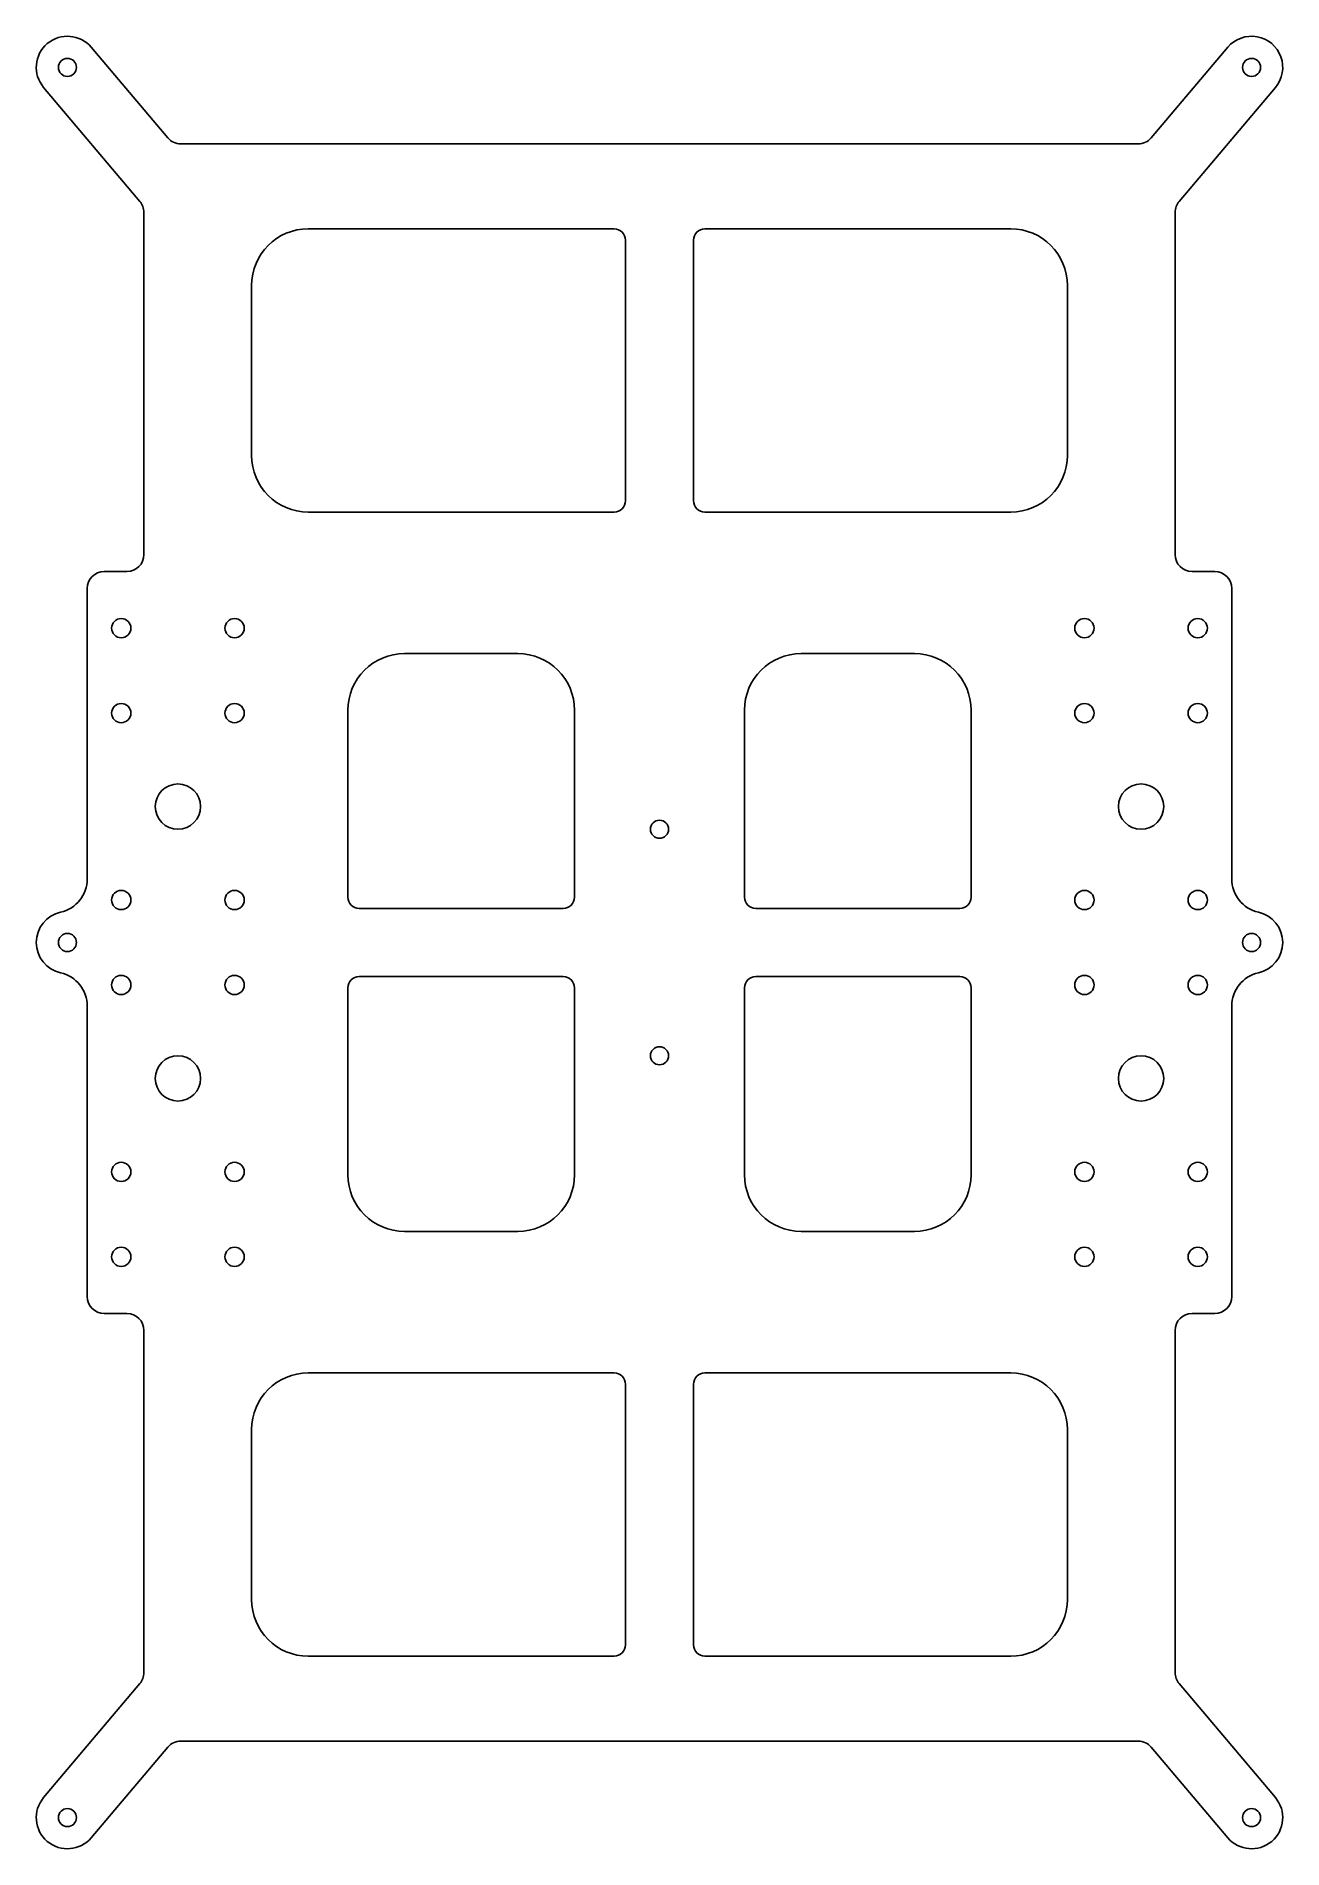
# Model space of a CAD drawing. Header units: millimetres. Extents: x 0 to 220, y 0 to 320.
import ezdxf

# ---------------------------------------------------------------- set-up
doc = ezdxf.new("R2010")
doc.units = ezdxf.units.MM

msp = doc.modelspace()

# ---------------------------------------------------------------- linework, layer by layer
at = {"color": 7, "linetype": 'Continuous', "lineweight": 25}
for p, q in [((23.21, 302.06), (9.7, 318.05)), ((210.3, 318.05), (196.79, 302.06)), ((1.3, 310.95), (18.29, 290.84)), ((201.71, 290.84), (218.7, 310.95)), ((194.5, 301), (25.5, 301)), ((19, 288.9), (19, 228.5)), ((201, 228.5), (201, 288.9)), ((102, 286), (48, 286)), ((172, 286), (118, 286)), ((104, 238), (104, 284)), ((116, 284), (116, 238)), ((38, 276), (38, 246)), ((182, 246), (182, 276)), ((48, 236), (102, 236)), ((118, 236), (172, 236)), ((16, 225.5), (12, 225.5)), ((208, 225.5), (204, 225.5)), ((9, 222.5), (9, 171.22)), ((211, 171.22), (211, 222.5)), ((85, 211), (65, 211)), ((155, 211), (135, 211)), ((55, 201), (55, 168)), ((95, 168), (95, 201)), ((125, 201), (125, 168)), ((165, 168), (165, 201)), ((57, 166), (93, 166)), ((127, 166), (163, 166)), ((93, 154), (57, 154)), ((163, 154), (127, 154)), ((55, 152), (55, 119)), ((95, 119), (95, 152)), ((125, 152), (125, 119)), ((165, 119), (165, 152)), ((9, 148.78), (9, 97.5)), ((211, 97.5), (211, 148.78)), ((65, 109), (85, 109)), ((135, 109), (155, 109)), ((12, 94.5), (16, 94.5)), ((204, 94.5), (208, 94.5)), ((19, 91.5), (19, 31.1)), ((201, 31.1), (201, 91.5)), ((102, 84), (48, 84)), ((172, 84), (118, 84)), ((104, 36), (104, 82)), ((116, 82), (116, 36)), ((38, 74), (38, 44)), ((182, 44), (182, 74)), ((48, 34), (102, 34)), ((118, 34), (172, 34)), ((18.29, 29.16), (1.3, 9.05)), ((218.7, 9.05), (201.71, 29.16)), ((9.7, 1.95), (23.21, 17.94)), ((25.5, 19), (194.5, 19)), ((196.79, 17.94), (210.3, 1.95))]:
    msp.add_line(p, q, dxfattribs=at)
for centre, radius in [((5.5, 314.5), 1.6), ((214.5, 314.5), 1.6), ((15, 215.5), 1.7), ((35, 215.5), 1.7), ((185, 215.5), 1.7), ((205, 215.5), 1.7), ((15, 200.5), 1.7), ((35, 200.5), 1.7), ((185, 200.5), 1.7), ((205, 200.5), 1.7), ((25, 184), 4), ((195, 184), 4), ((110, 180), 1.6), ((15, 167.5), 1.7), ((35, 167.5), 1.7), ((185, 167.5), 1.7), ((205, 167.5), 1.7), ((5.5, 160), 1.6), ((214.5, 160), 1.6), ((15, 152.5), 1.7), ((35, 152.5), 1.7), ((185, 152.5), 1.7), ((205, 152.5), 1.7), ((110, 140), 1.6), ((25, 136), 4), ((195, 136), 4), ((15, 119.5), 1.7), ((35, 119.5), 1.7), ((185, 119.5), 1.7), ((205, 119.5), 1.7), ((15, 104.5), 1.7), ((35, 104.5), 1.7), ((185, 104.5), 1.7), ((205, 104.5), 1.7), ((5.5, 5.5), 1.6), ((214.5, 5.5), 1.6)]:
    msp.add_circle(centre, radius, dxfattribs=at)
for centre, radius, start, end in [((5.5, 314.5), 5.5, 40.1948, 220.1948), ((214.5, 314.5), 5.5, 319.8052, 139.8052), ((25.5, 304), 3, 220.1948, 270), ((194.5, 304), 3, 270, 319.8052), ((16, 288.9), 3, 0, 40.1948), ((204, 288.9), 3, 139.8052, 180), ((48, 276), 10, 90, 180), ((102, 284), 2, 0, 90), ((118, 284), 2, 90, 180), ((172, 276), 10, 0, 90), ((48, 246), 10, 180, 270), ((172, 246), 10, 270, 0), ((102, 238), 2, 270, 0), ((118, 238), 2, 180, 270), ((16, 228.5), 3, 270, 0), ((204, 228.5), 3, 180, 270), ((12, 222.5), 3, 90, 180), ((208, 222.5), 3, 0, 90), ((65, 201), 10, 90, 180), ((85, 201), 10, 0, 90), ((135, 201), 10, 90, 180), ((155, 201), 10, 0, 90), ((3, 171.22), 6, 282.5559, 0), ((217, 171.22), 6, 180, 257.4441), ((57, 168), 2, 180, 270), ((93, 168), 2, 270, 0), ((127, 168), 2, 180, 270), ((163, 168), 2, 270, 0), ((5.5, 160), 5.5, 102.5559, 257.4441), ((214.5, 160), 5.5, 282.5559, 77.4441), ((3, 148.78), 6, 0, 77.4441), ((57, 152), 2, 90, 180), ((93, 152), 2, 0, 90), ((127, 152), 2, 90, 180), ((163, 152), 2, 0, 90), ((217, 148.78), 6, 102.5559, 180), ((65, 119), 10, 180, 270), ((85, 119), 10, 270, 0), ((135, 119), 10, 180, 270), ((155, 119), 10, 270, 0), ((12, 97.5), 3, 180, 270), ((208, 97.5), 3, 270, 0), ((16, 91.5), 3, 0, 90), ((204, 91.5), 3, 90, 180), ((48, 74), 10, 90, 180), ((102, 82), 2, 0, 90), ((118, 82), 2, 90, 180), ((172, 74), 10, 0, 90), ((48, 44), 10, 180, 270), ((172, 44), 10, 270, 0), ((102, 36), 2, 270, 360), ((118, 36), 2, 180, 270), ((16, 31.1), 3, 319.8052, 0), ((204, 31.1), 3, 180, 220.1948), ((25.5, 16), 3, 90, 139.8052), ((194.5, 16), 3, 40.1948, 90), ((5.5, 5.5), 5.5, 139.8052, 319.8052), ((214.5, 5.5), 5.5, 220.1948, 40.1948)]:
    msp.add_arc(centre, radius, start, end, dxfattribs=at)

doc.saveas('drawing.dxf')
